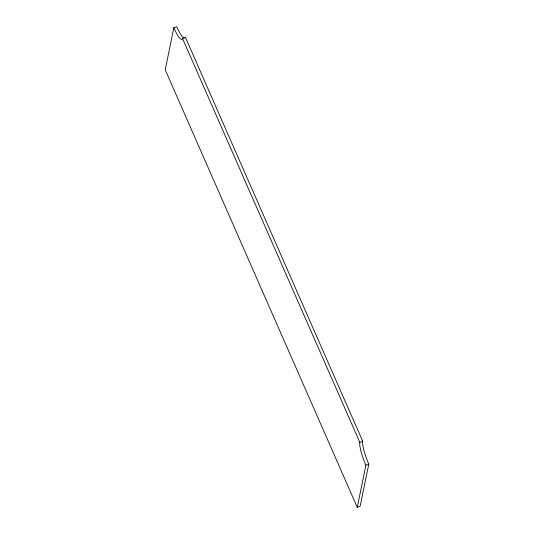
<?xml version="1.0" encoding="UTF-8"?>
<svg xmlns="http://www.w3.org/2000/svg" width="534" height="534" viewBox="0 0 534 534"><rect width="100%" height="100%" fill="white"/><g stroke="black" fill="none" stroke-linecap="round" stroke-linejoin="round"><path stroke-width="0.8" d="M173.83 27.795L165.22 69.827L357.259 507.3L360.17 506.205L368.78 464.173A18.997 3.511 69.4 0 1 362.713 441.258L185.351 37.206L182.434 38.301A18.997 3.511 69.4 0 1 173.83 27.795L176.741 26.7A18.997 3.511 69.4 0 0 184.303 38.308M357.259 507.3L365.87 465.268A18.997 3.511 69.4 0 1 359.803 442.352L182.434 38.301M359.803 442.352L362.713 441.258M365.87 465.268L368.78 464.173"/></g></svg>
